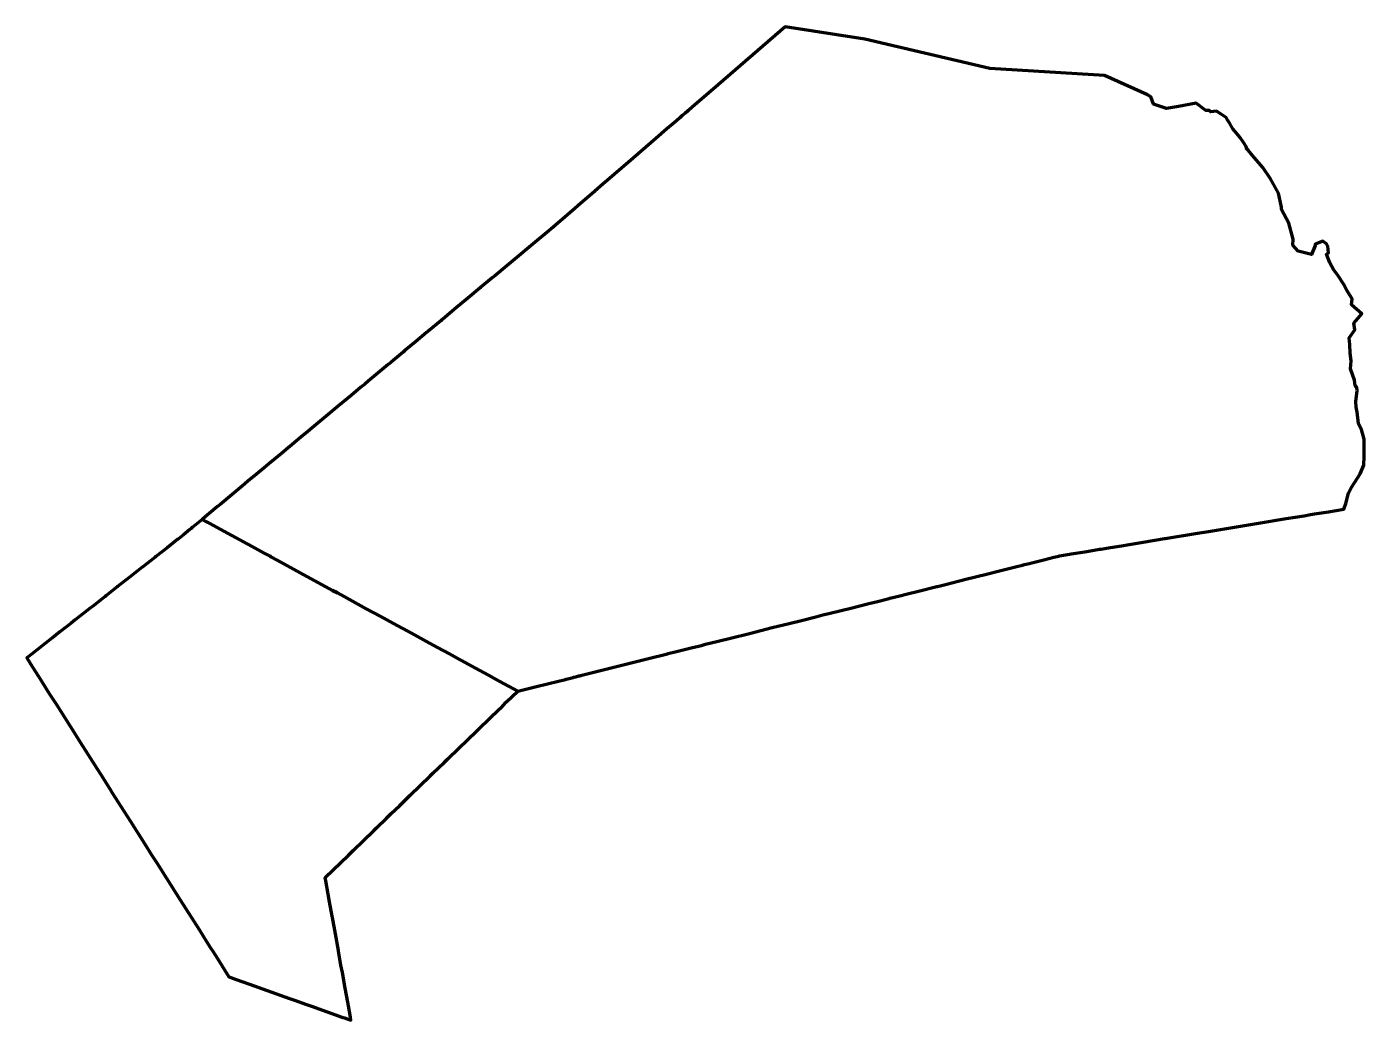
# Model space of a CAD drawing. Header units: metres. Extents: x 807713 to 807884, y 9157613 to 9157740.
import ezdxf

# ---------------------------------------------------------------- set-up
doc = ezdxf.new("R2010")
doc.units = ezdxf.units.M
doc.header["$MEASUREMENT"] = 0
doc.layers.add('2844-21172', color=1, linetype='Continuous')

msp = doc.modelspace()

# ---------------------------------------------------------------- linework, layer by layer
at = {"layer": '2844-21172', "color": 5, "lineweight": 70, "true_color": 0x0000ff}
msp.add_lwpolyline([(807735.65, 9157676.88), (807736.31, 9157676.53), (807736.35, 9157676.51), (807736.62, 9157676.36), (807737.56, 9157675.85), (807738.9, 9157675.12), (807739.99, 9157674.52), (807741.39, 9157673.76), (807741.56, 9157673.67), (807743.56, 9157672.58), (807744.32, 9157672.17), (807744.43, 9157672.11), (807745.24, 9157671.67), (807748.18, 9157670.07), (807752.32, 9157667.81), (807752.93, 9157667.48), (807753.77, 9157667.02), (807756.62, 9157665.47), (807758.37, 9157664.51), (807760.11, 9157663.57), (807762.38, 9157662.33), (807764.71, 9157661.07), (807765.73, 9157660.51), (807767.24, 9157659.69), (807767.53, 9157659.53), (807768.6, 9157658.95), (807768.79, 9157658.84), (807769.63, 9157658.38), (807770.58, 9157657.87), (807772.22, 9157656.98), (807772.89, 9157656.61), (807773.23, 9157656.43), (807773.68, 9157656.18), (807775.97, 9157654.93), (807776.47, 9157655.06), (807778.2, 9157655.49), (807779.92, 9157655.92), (807782.06, 9157656.45), (807782.12, 9157656.47), (807782.21, 9157656.49), (807783.05, 9157656.7), (807783.08, 9157656.71), (807783.1, 9157656.71), (807783.37, 9157656.78), (807783.75, 9157656.88), (807783.95, 9157656.92), (807783.99, 9157656.94), (807793.17, 9157659.23), (807794.6, 9157659.59), (807795.11, 9157659.71), (807795.16, 9157659.73), (807795.91, 9157659.91), (807796.41, 9157660.04), (807798.1, 9157660.46), (807799.44, 9157660.79), (807799.97, 9157660.93), (807801.55, 9157661.32), (807803.14, 9157661.72), (807805.57, 9157662.32), (807808.47, 9157663.05), (807810.64, 9157663.59), (807812.2, 9157663.98), (807814.06, 9157664.44), (807814.95, 9157664.67), (807815.89, 9157664.9), (807818.53, 9157665.56), (807818.53, 9157665.56), (807818.53, 9157665.56), (807820.83, 9157666.14), (807821.92, 9157666.41), (807823.43, 9157666.78), (807823.51, 9157666.81), (807824.8, 9157667.13), (807825.59, 9157667.32), (807827.15, 9157667.71), (807829.51, 9157668.3), (807829.54, 9157668.31), (807829.58, 9157668.32), (807829.75, 9157668.36), (807830.6, 9157668.58), (807833.2, 9157669.23), (807833.22, 9157669.23), (807835.87, 9157669.89), (807836.36, 9157670.02), (807836.98, 9157670.17), (807837.15, 9157670.21), (807839.73, 9157670.86), (807840.45, 9157671.04), (807840.7, 9157671.1), (807841.15, 9157671.21), (807843.19, 9157671.72), (807844.46, 9157672.04), (807845.09, 9157672.19), (807845.19, 9157672.22), (807846.44, 9157672.43), (807846.68, 9157672.46), (807848.43, 9157672.75), (807850.06, 9157673.02), (807850.29, 9157673.06), (807850.46, 9157673.08), (807851.68, 9157673.29), (807853.09, 9157673.52), (807854.07, 9157673.68), (807855.88, 9157673.98), (807858.6, 9157674.42), (807858.63, 9157674.43), (807858.66, 9157674.43), (807862.79, 9157675.11), (807863.38, 9157675.21), (807863.65, 9157675.25), (807864.2, 9157675.34), (807871.86, 9157676.6), (807872.86, 9157676.76), (807874.13, 9157676.97), (807876.45, 9157677.35), (807877.25, 9157677.48), (807877.75, 9157677.57), (807879.55, 9157677.86), (807881.49, 9157678.18), (807881.53, 9157678.3), (807881.74, 9157678.9), (807882.1, 9157680.24), (807882.43, 9157680.92), (807882.91, 9157681.62), (807883.6, 9157682.7), (807884.04, 9157683.79), (807884.11, 9157684.91), (807884.11, 9157685.89), (807884.09, 9157687.13), (807883.74, 9157688.34), (807883.38, 9157689.07), (807883.21, 9157690.55), (807883.08, 9157691.21), (807883.03, 9157691.92), (807883.22, 9157693.34), (807883.15, 9157693.72), (807882.93, 9157693.95), (807882.85, 9157694.64), (807882.34, 9157696.11), (807882.43, 9157697.13), (807882.31, 9157698.09), (807882.27, 9157699.19), (807882.18, 9157700.04), (807882.91, 9157701.1), (807882.76, 9157701.93), (807883.81, 9157703.13), (807882.48, 9157704.27), (807882.57, 9157705.03), (807881.84, 9157706.18), (807881.52, 9157706.88), (807880.76, 9157707.98), (807880.19, 9157708.78), (807879.7, 9157709.65), (807879.3, 9157710.73), (807879.55, 9157710.91), (807879.45, 9157711.75), (807879.29, 9157712.06), (807878.83, 9157712.42), (807877.85, 9157712.01), (807877.82, 9157711.85), (807877.39, 9157710.69), (807875.65, 9157711.13), (807874.98, 9157711.91), (807875.02, 9157712.66), (807875.02, 9157712.68), (807874.46, 9157714.69), (807873.55, 9157716.43), (807873.55, 9157716.73), (807873.17, 9157718.55), (807872.31, 9157720.08), (807872.13, 9157720.37), (807871.15, 9157721.81), (807869.85, 9157723.34), (807869.29, 9157724.04), (807869.02, 9157724.28), (807869.06, 9157724.42), (807868.69, 9157725), (807868.23, 9157725.7), (807867.85, 9157726.15), (807867.34, 9157726.73), (807866.93, 9157727.42), (807866.69, 9157727.81), (807866.46, 9157728.19), (807865.85, 9157728.6), (807865.22, 9157729.02), (807864.47, 9157728.94), (807864.33, 9157729.09), (807863.86, 9157729.11), (807862.62, 9157730.04), (807860.38, 9157729.6), (807858.85, 9157729.35), (807857.2, 9157729.88), (807856.86, 9157730.83), (807856.41, 9157731.07), (807850.92, 9157733.54), (807836.26, 9157734.45), (807820.32, 9157738.2), (807810.15, 9157739.78), (807800.92, 9157731.82), (807798.28, 9157729.54), (807797.78, 9157729.11), (807797.78, 9157729.11), (807797.76, 9157729.09), (807797.73, 9157729.07), (807797.71, 9157729.05), (807797.64, 9157728.99), (807797.56, 9157728.92), (807797.51, 9157728.88), (807797.46, 9157728.83), (807797.34, 9157728.73), (807796.99, 9157728.43), (807796.67, 9157728.15), (807796.23, 9157727.77), (807795.75, 9157727.35), (807795.03, 9157726.74), (807793.6, 9157725.5), (807790.07, 9157722.45), (807789.81, 9157722.23), (807788.32, 9157720.94), (807787.39, 9157720.15), (807786.9, 9157719.72), (807785.81, 9157718.78), (807785.79, 9157718.76), (807783.64, 9157716.91), (807783.25, 9157716.58), (807781.07, 9157714.69), (807780.52, 9157714.22), (807780.49, 9157714.19), (807779.67, 9157713.51), (807778.45, 9157712.5), (807777.17, 9157711.43), (807776.37, 9157710.76), (807775.85, 9157710.33), (807774.58, 9157709.27), (807772.99, 9157707.95), (807772.85, 9157707.83), (807772.71, 9157707.72), (807771.21, 9157706.47), (807771.17, 9157706.44), (807769.6, 9157705.13), (807767.89, 9157703.71), (807766.34, 9157702.42), (807766.25, 9157702.34), (807766.14, 9157702.25), (807764.47, 9157700.86), (807764.32, 9157700.74), (807762.9, 9157699.56), (807761.55, 9157698.44), (807761.33, 9157698.25), (807760.04, 9157697.18), (807759.74, 9157696.93), (807759.4, 9157696.64), (807758.14, 9157695.6), (807756.85, 9157694.52), (807756.41, 9157694.16), (807755.91, 9157693.74), (807754.68, 9157692.71), (807754.22, 9157692.33), (807753.07, 9157691.38), (807751.49, 9157690.07), (807750.71, 9157689.41), (807749.7, 9157688.57), (807749.14, 9157688.1), (807748.25, 9157687.36), (807747.45, 9157686.7), (807747.09, 9157686.4), (807746.62, 9157686.01), (807745.78, 9157685.31), (807744.84, 9157684.53), (807744.16, 9157683.96), (807743.57, 9157683.47), (807742.58, 9157682.65), (807741.48, 9157681.74), (807741.11, 9157681.43), (807740.8, 9157681.16), (807739.47, 9157680.06), (807737.89, 9157678.74), (807737.76, 9157678.64), (807737.63, 9157678.53), (807736.53, 9157677.62), (807736.02, 9157677.19), (807736, 9157677.17)], close=True, dxfattribs=at)
at = {"layer": '2844-21172', "color": 4, "lineweight": 70, "true_color": 0x00ffff}
msp.add_lwpolyline([(807713.8, 9157659.63), (807713.24, 9157659.19), (807713.93, 9157658.11), (807714.78, 9157656.76), (807715.2, 9157656.1), (807716.12, 9157654.65), (807717.02, 9157653.23), (807719.28, 9157649.66), (807720.07, 9157648.42), (807721.04, 9157646.89), (807722.22, 9157645.04), (807722.69, 9157644.29), (807723.85, 9157642.47), (807724.17, 9157641.95), (807726.44, 9157638.38), (807728.28, 9157635.48), (807729.19, 9157634.05), (807729.6, 9157633.4), (807729.84, 9157633.01), (807732.84, 9157628.29), (807735.25, 9157624.49), (807736.2, 9157622.99), (807736.73, 9157622.15), (807737, 9157621.72), (807737.59, 9157620.79), (807739.07, 9157618.47), (807739.33, 9157618.37), (807740.01, 9157618.13), (807741.68, 9157617.54), (807743.95, 9157616.73), (807746.81, 9157615.71), (807747.58, 9157615.44), (807748.38, 9157615.15), (807749, 9157614.93), (807749.63, 9157614.71), (807753.61, 9157613.29), (807753.85, 9157613.21), (807754.66, 9157612.92), (807754.54, 9157613.58), (807754.24, 9157615.23), (807753.92, 9157617.03), (807753.56, 9157619), (807753.38, 9157619.97), (807753.07, 9157621.73), (807753.05, 9157621.81), (807752.67, 9157623.96), (807752.29, 9157626.03), (807752.26, 9157626.19), (807751.93, 9157628.02), (807751.75, 9157629.02), (807751.44, 9157630.72), (807751.37, 9157631.14), (807752.4, 9157632.14), (807753.32, 9157633.03), (807754.33, 9157634.01), (807754.57, 9157634.23), (807755, 9157634.65), (807756.23, 9157635.85), (807757.57, 9157637.14), (807757.94, 9157637.5), (807759.21, 9157638.73), (807759.81, 9157639.3), (807760.85, 9157640.31), (807762.24, 9157641.66), (807764.79, 9157644.12), (807765.13, 9157644.45), (807766.56, 9157645.83), (807767.02, 9157646.28), (807768.46, 9157647.67), (807769.52, 9157648.7), (807770.79, 9157649.93), (807772.61, 9157651.69), (807774, 9157653.03), (807774.55, 9157653.56), (807775.97, 9157654.93), (807773.68, 9157656.18), (807773.23, 9157656.43), (807772.89, 9157656.61), (807772.22, 9157656.98), (807770.58, 9157657.87), (807769.63, 9157658.38), (807768.79, 9157658.84), (807768.6, 9157658.95), (807767.53, 9157659.53), (807767.24, 9157659.69), (807765.73, 9157660.51), (807764.71, 9157661.07), (807762.38, 9157662.33), (807760.11, 9157663.57), (807758.37, 9157664.51), (807756.62, 9157665.47), (807753.77, 9157667.02), (807752.93, 9157667.48), (807752.32, 9157667.81), (807748.18, 9157670.07), (807745.24, 9157671.67), (807744.43, 9157672.11), (807744.32, 9157672.17), (807743.56, 9157672.58), (807741.56, 9157673.67), (807741.39, 9157673.76), (807739.99, 9157674.52), (807738.9, 9157675.12), (807737.56, 9157675.85), (807736.62, 9157676.36), (807736.35, 9157676.51), (807736.31, 9157676.53), (807735.65, 9157676.88), (807734.39, 9157675.83), (807734.24, 9157675.71), (807734.09, 9157675.58), (807733.28, 9157674.91), (807732.64, 9157674.4), (807732.54, 9157674.33), (807731.18, 9157673.26), (807729.72, 9157672.12), (807729.65, 9157672.06), (807728.06, 9157670.81), (807728, 9157670.77), (807727.36, 9157670.26), (807726.32, 9157669.45), (807724.84, 9157668.29), (807724.79, 9157668.25), (807723.34, 9157667.11), (807723.26, 9157667.05), (807723.1, 9157666.92), (807721.62, 9157665.76), (807721.39, 9157665.58), (807720.02, 9157664.51), (807719.44, 9157664.05), (807718.91, 9157663.64), (807717.47, 9157662.51), (807716.51, 9157661.75), (807716.45, 9157661.71)], close=True, dxfattribs=at)

doc.saveas('drawing.dxf')
